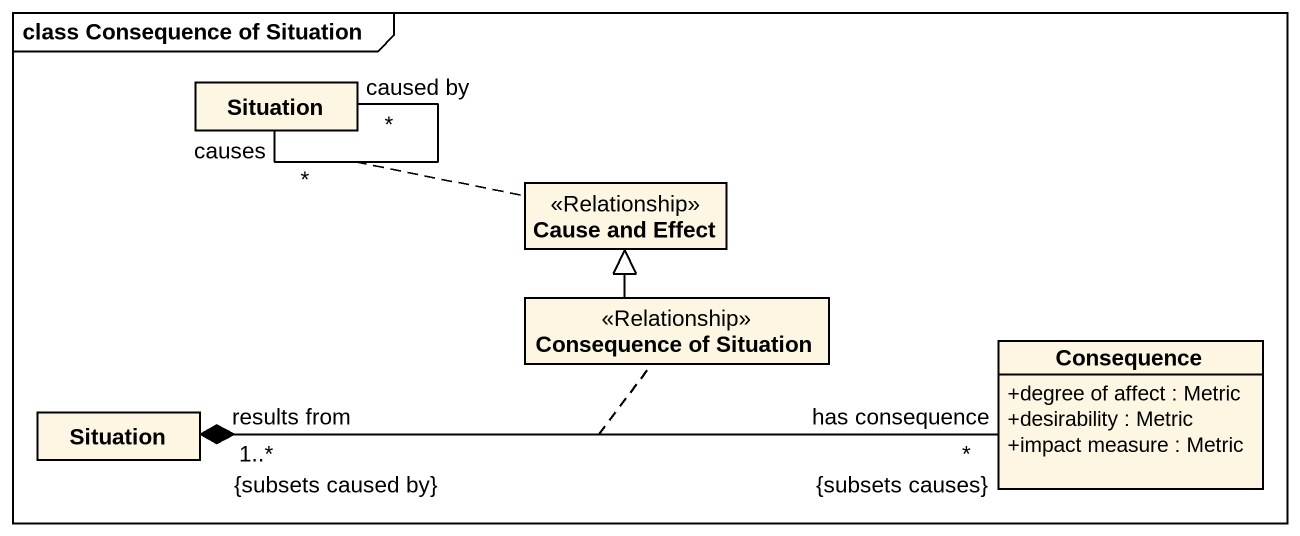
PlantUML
@startuml
mainframe class Consequence of Situation
hide circle
hide empty members
skinparam classAttributeIconSize 0
class Situation
class "Cause and Effect" as Cause_and_Effect <<Relationship>>
class "Consequence of Situation" as Consequence_of_Situation <<Relationship>>
class Consequence {
  +degree of affect : Metric
  +desirability : Metric
  +impact measure : Metric
}
class "Situation" as Situation_2
Situation "causes\n*" -- "caused by\n*" Situation
(Situation, Situation) .. Cause_and_Effect
Consequence_of_Situation -up-|> Cause_and_Effect
Situation_2 "results from\n1..*\n{subsets caused by}" *-right- "has consequence\n*\n{subsets causes}" Consequence
(Situation_2, Consequence) .. Consequence_of_Situation
@enduml
